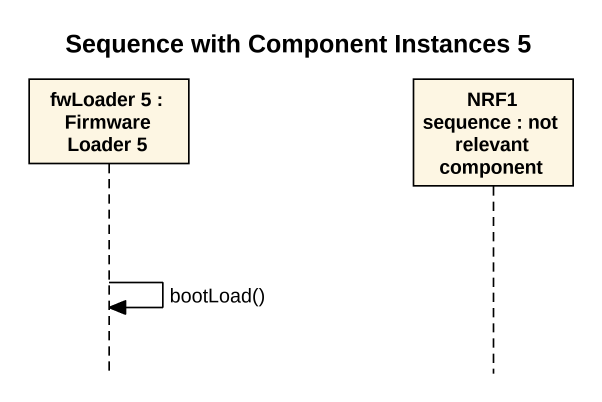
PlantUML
@startuml
title Sequence with Component Instances 5
hide footbox
participant "fwLoader 5 : Firmware Loader 5" as fwLoader_5
participant "NRF1 sequence : not relevant component" as NRF1_sequence

fwLoader_5 -> fwLoader_5 : bootLoad()
@enduml
